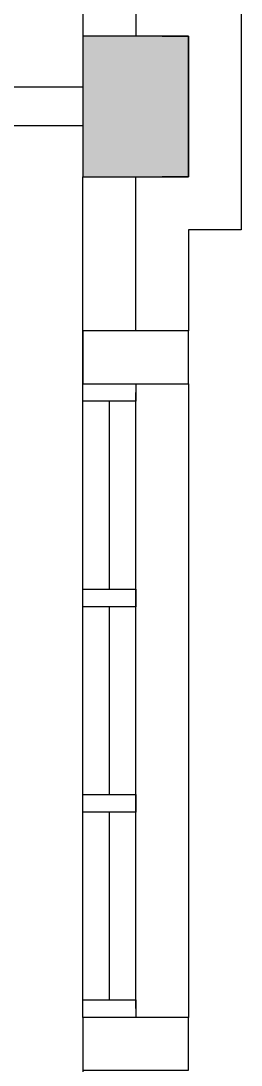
# Model space of a CAD drawing. Header units: inches. Extents: x -86408137 to 595769, y 1041006 to 3160331.
# Drawn here: x 297386 to 298012, y 1076235 to 1079201 of the extents above; entities that cross this region are included whole.
import ezdxf

# ---------------------------------------------------------------- set-up
doc = ezdxf.new("R2010")
doc.units = ezdxf.units.IN
doc.header["$MEASUREMENT"] = 0
doc.layers.add('COLUMN', color=8, linetype='Continuous', lineweight=30)
for name, color, linetype in [('LW', 2, 'Continuous'), ('partition', 8, 'Continuous'), ('WALL', 1, 'Continuous'), ('WIN', 9, 'Continuous')]:
    doc.layers.add(name, color=color, linetype=linetype)

msp = doc.modelspace()

# ---------------------------------------------------------------- linework, layer by layer
at = {"layer": 'COLUMN'}
msp.add_lwpolyline([(297862.4, 1079158.1), (297562.4, 1079158.1), (297562.4, 1078758.1), (297862.4, 1078758.1)], close=True, dxfattribs=at)
msp.add_solid([(297862.4, 1079158.1), (297562.4, 1079158.1), (297862.4, 1078758.1), (297562.4, 1078758.1)], dxfattribs=at)
at = {"layer": 'LW'}
msp.add_line((297862.4, 1078170.6), (297862.4, 1076370.6), dxfattribs=at)
for points in [[(297862.4, 1079595.6), (297862.4, 1079308.1), (298012.4, 1079308.1), (298012.4, 1078608.1), (297862.4, 1078608.1), (297862.4, 1078320.6)], [(297787.4, 1079158.1), (297862.4, 1079158.1), (297862.4, 1078758.1), (297787.4, 1078758.1)]]:
    msp.add_lwpolyline(points, dxfattribs=at)
at = {"layer": 'partition'}
for p, q in [((297562.4, 1079013.1), (293562.4, 1079013.1)), ((297562.4, 1078903.1), (293562.4, 1078903.1))]:
    msp.add_line(p, q, dxfattribs=at)
at = {"layer": 'WALL'}
for p, q in [((297562.4, 1079595.6), (297562.4, 1079158.1)), ((297712.4, 1079595.6), (297712.4, 1079158.1)), ((297562.4, 1078170.6), (297562.4, 1078758.1)), ((297712.4, 1078320.6), (297712.4, 1078758.1)), ((297562.4, 1076370.6), (297562.4, 1075783.1))]:
    msp.add_line(p, q, dxfattribs=at)
for points in [[(297562.4, 1078320.6), (297562.4, 1078170.6), (297862.4, 1078170.6), (297862.4, 1078320.6)], [(297562.4, 1076370.6), (297562.4, 1076220.6), (297862.4, 1076220.6), (297862.4, 1076370.6)]]:
    msp.add_lwpolyline(points, close=True, dxfattribs=at)
at = {"layer": 'WIN'}
for p, q in [((297562.4, 1076370.6), (297562.4, 1078170.6)), ((297712.4, 1076395.6), (297712.4, 1078145.6)), ((297637.4, 1078120.6), (297637.4, 1077587.2)), ((297637.4, 1077537.2), (297637.4, 1077003.9)), ((297637.4, 1076953.9), (297637.4, 1076420.6))]:
    msp.add_line(p, q, dxfattribs=at)
for points in [[(297712.4, 1078170.6), (297712.4, 1078120.6), (297562.4, 1078120.6), (297562.4, 1078170.6)], [(297712.4, 1077587.2), (297712.4, 1077537.2), (297562.4, 1077537.2), (297562.4, 1077587.2)], [(297712.4, 1077003.9), (297712.4, 1076953.9), (297562.4, 1076953.9), (297562.4, 1077003.9)], [(297712.4, 1076420.6), (297712.4, 1076370.6), (297562.4, 1076370.6), (297562.4, 1076420.6)]]:
    msp.add_lwpolyline(points, close=True, dxfattribs=at)

doc.saveas('drawing.dxf')
